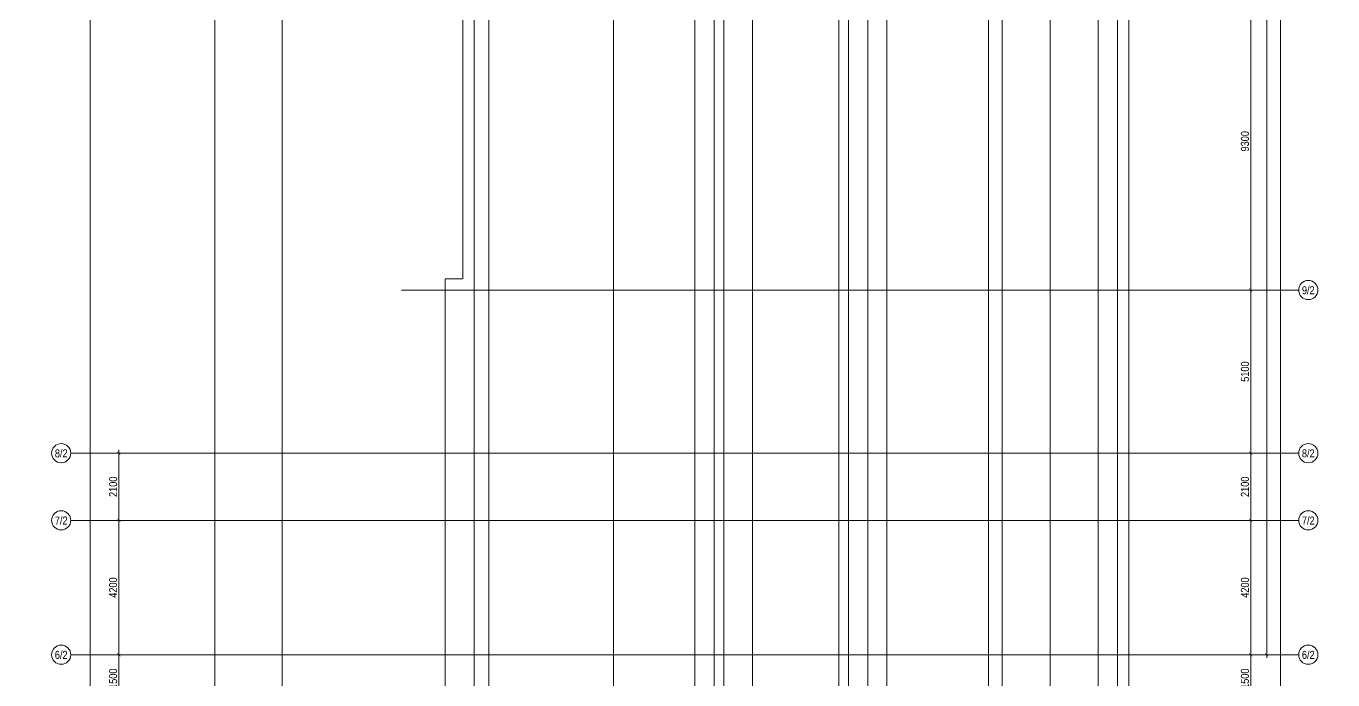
# Model space of a CAD drawing. Header units: millimetres. Extents: x -65509 to 912790, y 446 to 713294.
# Drawn here: x 140927 to 181755, y 571975 to 592411 of the extents above; entities that cross this region are included whole.
import ezdxf
from ezdxf.enums import TextEntityAlignment as Align

# ---------------------------------------------------------------- set-up
doc = ezdxf.new("R2010")
doc.units = ezdxf.units.MM
doc.linetypes.add('CENTER2', pattern=[28.575, 19.05, -3.175, 3.175, -3.175])
doc.linetypes.add('DASHED', pattern=[19.05, 12.7, -6.35])
doc.layers.get('Defpoints').update_dxf_attribs({"color": 250})
doc.layers.add('АР_Делит', color=250, linetype='Continuous', lineweight=0, plot=False)
for name, color, linetype, lineweight in [('АР_Разрезы марка', 7, 'Continuous', 13), ('РД_Оси_100', 250, 'Continuous', 0), ('РД_Оси_размер', 250, 'Continuous', 0)]:
    doc.layers.add(name, color=color, linetype=linetype, lineweight=lineweight)
doc.styles.add('style1', font='ARIALN.TTF')
doc.styles.add('ккк', font='isocpeur.ttf', dxfattribs={"width": 0.85, "oblique": 15})
doc.dimstyles.new('Dim100_ареал', dxfattribs={"dimscale": 100, "dimtxt": 2.5, "dimasz": 1, "dimexe": 1, "dimexo": 1, "dimgap": 0.5, "dimtad": 1, "dimzin": 12, "dimdsep": 46, "dimtxsty": 'style1', "dimblk": 'ARCHTICK', "dimcen": 1, "dimdle": 1, "dimclrd": 256, "dimclre": 256, "dimaunit": 1, "dimadec": 0, "dimazin": 3, "dimtfac": 1, "dimtmove": 1, "dimatfit": 3, "dimldrblk": 'OPEN30', "dimfxl": 4, "dimfxlon": 1, "dimtolj": 1, "dimtzin": 0, "dimlwd": 9, "dimlwe": 9, "dimarcsym": 0})

# ---------------------------------------------------------------- blocks, each defined once
blk = doc.blocks.new('A-iden')
at = {"linetype": 'Continuous', "lineweight": 5}
blk.add_circle((0, -4), 3, dxfattribs=at)
at = {"color": 0, "linetype": 'Continuous', "lineweight": 20, "style": 'ккк', "width": 0.85}
blk.add_attdef('ID', text='', height=8, dxfattribs=at).set_placement((0.31, -3.85), align=Align.MIDDLE_CENTER)
blk = doc.blocks.new('_ArchTick')
at = {"color": 0, "linetype": 'ByBlock', "const_width": 0.15}
blk.add_lwpolyline([(-0.5, -0.5), (0.5, 0.5)], dxfattribs=at)
blk = doc.blocks.new('*D229')
at = {"layer": 'Defpoints', "color": 0, "transparency": 16777216}
for p in [(68364, 68320), (70364, 68320), (68364, 15000)]:
    blk.add_point(p, dxfattribs=at)
at = {"layer": 'РД_Оси_размер', "color": 0, "lineweight": 5, "transparency": 16777216}
for p, q in [((70164, 68320), (70464, 68320)), ((70364, 14900), (70364, 68420)), ((70164, 15000), (70464, 15000))]:
    blk.add_line(p, q, dxfattribs=at)
at = {"layer": 'РД_Оси_размер', "color": 0, "lineweight": 5, "transparency": 16777216, "xscale": 100, "yscale": 100, "zscale": 100}
for p, rotation in [((70364, 68320), 90), ((70364, 15000), 270)]:
    blk.add_blockref('_ArchTick', p, dxfattribs=dict(at, rotation=rotation))
at = {"layer": 'РД_Оси_размер', "color": 0, "transparency": 16777216, "insert": (70186, 41660), "char_height": 250, "attachment_point": 5, "rotation": 90, "style": 'style1'}
blk.add_mtext('\\A1;53320', dxfattribs=at)
blk = doc.blocks.new('_Open30')
at = {"color": 0, "linetype": 'ByBlock', "lineweight": -2}
for p, q in [((-1, 0.27), (0, 0)), ((0, 0), (-1, -0.27)), ((0, 0), (-1, 0))]:
    blk.add_line(p, q, dxfattribs=at)
blk = doc.blocks.new('*D214')
at = {"layer": 'Defpoints', "color": 0, "transparency": 16777216}
for p in [(68364, 35700), (68364, 26400), (69864, 26400)]:
    blk.add_point(p, dxfattribs=at)
at = {"layer": 'РД_Оси_размер', "color": 0, "lineweight": 5, "transparency": 16777216}
for p, q in [((69664, 35700), (69964, 35700)), ((69864, 35800), (69864, 26300)), ((69664, 26400), (69964, 26400))]:
    blk.add_line(p, q, dxfattribs=at)
at = {"layer": 'РД_Оси_размер', "color": 0, "lineweight": 5, "transparency": 16777216, "xscale": 100, "yscale": 100, "zscale": 100}
for p, rotation in [((69864, 35700), 90), ((69864, 26400), 270)]:
    blk.add_blockref('_ArchTick', p, dxfattribs=dict(at, rotation=rotation))
at = {"layer": 'РД_Оси_размер', "color": 0, "transparency": 16777216, "insert": (69686, 31050), "char_height": 250, "attachment_point": 5, "rotation": 90, "style": 'style1'}
blk.add_mtext('\\A1;9300', dxfattribs=at)
blk = doc.blocks.new('*D202')
at = {"layer": 'Defpoints', "color": 0, "transparency": 16777216}
for p in [(68364, 26400), (68364, 21300), (69864, 21300)]:
    blk.add_point(p, dxfattribs=at)
at = {"layer": 'РД_Оси_размер', "color": 0, "lineweight": 5, "transparency": 16777216}
for p, q in [((69664, 26400), (69964, 26400)), ((69864, 26500), (69864, 21200)), ((69664, 21300), (69964, 21300))]:
    blk.add_line(p, q, dxfattribs=at)
at = {"layer": 'РД_Оси_размер', "color": 0, "lineweight": 5, "transparency": 16777216, "xscale": 100, "yscale": 100, "zscale": 100}
for p, rotation in [((69864, 26400), 90), ((69864, 21300), 270)]:
    blk.add_blockref('_ArchTick', p, dxfattribs=dict(at, rotation=rotation))
at = {"layer": 'РД_Оси_размер', "color": 0, "transparency": 16777216, "insert": (69686, 23850), "char_height": 250, "attachment_point": 5, "rotation": 90, "style": 'style1'}
blk.add_mtext('\\A1;5100', dxfattribs=at)
blk = doc.blocks.new('*D215')
at = {"layer": 'Defpoints', "color": 0, "transparency": 16777216}
for p in [(68364, 21300), (68364, 19200), (69864, 19200)]:
    blk.add_point(p, dxfattribs=at)
at = {"layer": 'РД_Оси_размер', "color": 0, "lineweight": 5, "transparency": 16777216}
for p, q in [((69664, 21300), (69964, 21300)), ((69864, 21400), (69864, 19100)), ((69664, 19200), (69964, 19200))]:
    blk.add_line(p, q, dxfattribs=at)
at = {"layer": 'РД_Оси_размер', "color": 0, "lineweight": 5, "transparency": 16777216, "xscale": 100, "yscale": 100, "zscale": 100}
for p, rotation in [((69864, 21300), 90), ((69864, 19200), 270)]:
    blk.add_blockref('_ArchTick', p, dxfattribs=dict(at, rotation=rotation))
at = {"layer": 'РД_Оси_размер', "color": 0, "transparency": 16777216, "insert": (69686, 20250), "char_height": 250, "attachment_point": 5, "rotation": 90, "style": 'style1'}
blk.add_mtext('\\A1;2100', dxfattribs=at)
blk = doc.blocks.new('*D216')
at = {"layer": 'Defpoints', "color": 0, "transparency": 16777216}
for p in [(68364, 19200), (68364, 15000), (69864, 15000)]:
    blk.add_point(p, dxfattribs=at)
at = {"layer": 'РД_Оси_размер', "color": 0, "lineweight": 5, "transparency": 16777216}
for p, q in [((69664, 19200), (69964, 19200)), ((69864, 19300), (69864, 14900)), ((69664, 15000), (69964, 15000))]:
    blk.add_line(p, q, dxfattribs=at)
at = {"layer": 'РД_Оси_размер', "color": 0, "lineweight": 5, "transparency": 16777216, "xscale": 100, "yscale": 100, "zscale": 100}
for p, rotation in [((69864, 19200), 90), ((69864, 15000), 270)]:
    blk.add_blockref('_ArchTick', p, dxfattribs=dict(at, rotation=rotation))
at = {"layer": 'РД_Оси_размер', "color": 0, "transparency": 16777216, "insert": (69686, 17100), "char_height": 250, "attachment_point": 5, "rotation": 90, "style": 'style1'}
blk.add_mtext('\\A1;4200', dxfattribs=at)
blk = doc.blocks.new('*D203')
at = {"layer": 'Defpoints', "color": 0, "transparency": 16777216}
for p in [(68364, 15000), (68364, 13500), (69864, 13500)]:
    blk.add_point(p, dxfattribs=at)
at = {"layer": 'РД_Оси_размер', "color": 0, "lineweight": 5, "transparency": 16777216}
for p, q in [((69664, 15000), (69964, 15000)), ((69864, 15100), (69864, 13400)), ((69664, 13500), (69964, 13500))]:
    blk.add_line(p, q, dxfattribs=at)
at = {"layer": 'РД_Оси_размер', "color": 0, "lineweight": 5, "transparency": 16777216, "xscale": 100, "yscale": 100, "zscale": 100}
for p, rotation in [((69864, 15000), 90), ((69864, 13500), 270)]:
    blk.add_blockref('_ArchTick', p, dxfattribs=dict(at, rotation=rotation))
at = {"layer": 'РД_Оси_размер', "color": 0, "transparency": 16777216, "insert": (69686, 14250), "char_height": 250, "attachment_point": 5, "rotation": 90, "style": 'style1'}
blk.add_mtext('\\A1;1500', dxfattribs=at)
blk = doc.blocks.new('*D230')
at = {"layer": 'Defpoints', "color": 0, "transparency": 16777216}
for p in [(36000, 21300), (34500, 19200), (36000, 19200)]:
    blk.add_point(p, dxfattribs=at)
at = {"layer": 'РД_Оси_размер', "color": 0, "lineweight": 5, "transparency": 16777216}
for p, q in [((34700, 21300), (34400, 21300)), ((34500, 21400), (34500, 19100)), ((34700, 19200), (34400, 19200))]:
    blk.add_line(p, q, dxfattribs=at)
at = {"layer": 'РД_Оси_размер', "color": 0, "lineweight": 5, "transparency": 16777216, "xscale": 100, "yscale": 100, "zscale": 100}
for p, rotation in [((34500, 21300), 90), ((34500, 19200), 270)]:
    blk.add_blockref('_ArchTick', p, dxfattribs=dict(at, rotation=rotation))
at = {"layer": 'РД_Оси_размер', "color": 0, "transparency": 16777216, "insert": (34322, 20250), "char_height": 250, "attachment_point": 5, "rotation": 90, "style": 'style1'}
blk.add_mtext('\\A1;2100', dxfattribs=at)
blk = doc.blocks.new('*D218')
at = {"layer": 'Defpoints', "color": 0, "transparency": 16777216}
for p in [(36000, 19200), (34500, 15000), (36000, 15000)]:
    blk.add_point(p, dxfattribs=at)
at = {"layer": 'РД_Оси_размер', "color": 0, "lineweight": 5, "transparency": 16777216}
for p, q in [((34700, 19200), (34400, 19200)), ((34500, 19300), (34500, 14900)), ((34700, 15000), (34400, 15000))]:
    blk.add_line(p, q, dxfattribs=at)
at = {"layer": 'РД_Оси_размер', "color": 0, "lineweight": 5, "transparency": 16777216, "xscale": 100, "yscale": 100, "zscale": 100}
for p, rotation in [((34500, 19200), 90), ((34500, 15000), 270)]:
    blk.add_blockref('_ArchTick', p, dxfattribs=dict(at, rotation=rotation))
at = {"layer": 'РД_Оси_размер', "color": 0, "transparency": 16777216, "insert": (34322, 17100), "char_height": 250, "attachment_point": 5, "rotation": 90, "style": 'style1'}
blk.add_mtext('\\A1;4200', dxfattribs=at)
blk = doc.blocks.new('*D231')
at = {"layer": 'Defpoints', "color": 0, "transparency": 16777216}
for p in [(36000, 15000), (34500, 13500), (36000, 13500)]:
    blk.add_point(p, dxfattribs=at)
at = {"layer": 'РД_Оси_размер', "color": 0, "lineweight": 5, "transparency": 16777216}
for p, q in [((34700, 15000), (34400, 15000)), ((34500, 15100), (34500, 13400)), ((34700, 13500), (34400, 13500))]:
    blk.add_line(p, q, dxfattribs=at)
at = {"layer": 'РД_Оси_размер', "color": 0, "lineweight": 5, "transparency": 16777216, "xscale": 100, "yscale": 100, "zscale": 100}
for p, rotation in [((34500, 15000), 90), ((34500, 13500), 270)]:
    blk.add_blockref('_ArchTick', p, dxfattribs=dict(at, rotation=rotation))
at = {"layer": 'РД_Оси_размер', "color": 0, "transparency": 16777216, "insert": (34322, 14250), "char_height": 250, "attachment_point": 5, "rotation": 90, "style": 'style1'}
blk.add_mtext('\\A1;1500', dxfattribs=at)
blk = doc.blocks.new('СОШ_2200_АР_ОСИ_М100_28.05.24')
at = {"layer": 'АР_Делит', "color": 5, "linetype": 'DASHED'}
blk.add_lwpolyline([(114955, 135155), (114955, -355), (93595.036, -355), (93595.036, 13855), (94145, 13855), (94145, 68320), (66055, 68320), (66055, 13857.73), (83455, 13857.73), (83455, -355), (45245, -355), (45245, 13145), (44695, 13145), (44695, 26755), (45245, 26755), (45245, 68320), (20455, 68320), (20455, 26755), (27955, 26755), (27955, 13145), (-355, 13145), (-355, 100855)], dxfattribs=at)
at = {"layer": 'РД_Оси_100', "linetype": 'CENTER2'}
for p, q in [((37500, -6155), (37500, 139938.679)), ((49960, -6155), (49960, 139938.679)), ((63600, -6155), (63600, 139938.679)), ((65100, -6155), (65100, 139938.679)), ((70800, -6155), (70800, 90900)), ((62100, -6155), (62100, 73302.739)), ((43327.994, 26400), (71363.995, 26400)), ((71363.995, 19200), (33000, 19200)), ((71363.995, 15000), (33000, 15000))]:
    blk.add_line(p, q, dxfattribs=at)
at = {"layer": 'РД_Оси_100', "color": 1, "linetype": 'CENTER2'}
blk.add_line((39600, -6155), (39600, 139938.679), dxfattribs=at)
blk.add_lwpolyline([(33600, 139938.679), (33600, -6155)], dxfattribs=at)
at = {"layer": 'РД_Оси_100', "linetype": 'CENTER2'}
for points in [[(45530, 139938.679), (45600, 139538.679), (45600, -6163.457)], [(46060, -6163.105), (46060, 139538.679), (46130, 139938.679)], [(52500, 139938.679), (52500, -5755), (52358.276, -6155)], [(53100, 139938.679), (53100, -5755), (52949.266, -6155)], [(54300, 139938.679), (54300, -6155)], [(57300, 139938.679), (57300, -6155)], [(58500, 139938.679), (58500, -6155)], [(65700, -6155), (65700, 139938.679)], [(53400, 70753.904), (53400, -5755), (53550, -6155)], [(57000, 70839.76), (57000, -5755), (56700, -6155)], [(57900, 70753.904), (57900, -6155)], [(33000, 21300), (71363.995, 21300)]]:
    blk.add_lwpolyline(points, dxfattribs=at)
at = {"layer": 'РД_Оси_100', "color": 0}
ref = blk.add_blockref('A-iden', (71663.995, 26800), dxfattribs=dict(at, xscale=100, yscale=100, zscale=100))
ref.add_attrib('ID', '9/2', dxfattribs={"layer": '0', "linetype": 'Continuous', "height": 250, "style": 'style1'}).set_placement((71663.995, 26400), align=Align.MIDDLE)
ref = blk.add_blockref('A-iden', (32700, 21700), dxfattribs=dict(at, xscale=100, yscale=100, zscale=100))
ref.add_attrib('ID', '8/2', dxfattribs={"layer": '0', "linetype": 'Continuous', "height": 250, "style": 'style1'}).set_placement((32700, 21300), align=Align.MIDDLE)
ref = blk.add_blockref('A-iden', (71663.995, 21700), dxfattribs=dict(at, xscale=100, yscale=100, zscale=100))
ref.add_attrib('ID', '8/2', dxfattribs={"layer": '0', "linetype": 'Continuous', "height": 250, "style": 'style1'}).set_placement((71663.995, 21300), align=Align.MIDDLE)
ref = blk.add_blockref('A-iden', (32700, 19600), dxfattribs=dict(at, xscale=100, yscale=100, zscale=100))
ref.add_attrib('ID', '7/2', dxfattribs={"layer": '0', "linetype": 'Continuous', "height": 250, "style": 'style1'}).set_placement((32700, 19200), align=Align.MIDDLE)
ref = blk.add_blockref('A-iden', (71663.995, 19600), dxfattribs=dict(at, xscale=100, yscale=100, zscale=100))
ref.add_attrib('ID', '7/2', dxfattribs={"layer": '0', "linetype": 'Continuous', "height": 250, "style": 'style1'}).set_placement((71663.995, 19200), align=Align.MIDDLE)
ref = blk.add_blockref('A-iden', (32700, 15400), dxfattribs=dict(at, xscale=100, yscale=100, zscale=100))
ref.add_attrib('ID', '6/2', dxfattribs={"layer": '0', "linetype": 'Continuous', "height": 250, "style": 'style1'}).set_placement((32700, 15000), align=Align.MIDDLE)
ref = blk.add_blockref('A-iden', (71663.995, 15400), dxfattribs=dict(at, xscale=100, yscale=100, zscale=100))
ref.add_attrib('ID', '6/2', dxfattribs={"layer": '0', "linetype": 'Continuous', "height": 250, "style": 'style1'}).set_placement((71663.995, 15000), align=Align.MIDDLE)
at = {"layer": 'РД_Оси_размер'}
for base, p1, p2, picture, middle in [((70363.995, 68320), (68363.995, 15000), (68363.995, 68320), '*D229', (70186.352, 41660)), ((69863.995, 26400), (68363.995, 35700), (68363.995, 26400), '*D214', (69686.352, 31050)), ((69863.995, 21300), (68363.995, 26400), (68363.995, 21300), '*D202', (69686.352, 23850)), ((34500, 19200), (36000, 21300), (36000, 19200), '*D230', (34322.357, 20250)), ((69863.995, 19200), (68363.995, 21300), (68363.995, 19200), '*D215', (69686.352, 20250)), ((34500, 15000), (36000, 19200), (36000, 15000), '*D218', (34322.357, 17100)), ((69863.995, 15000), (68363.995, 19200), (68363.995, 15000), '*D216', (69686.352, 17100)), ((34500, 13500), (36000, 15000), (36000, 13500), '*D231', (34322.357, 14250)), ((69863.995, 13500), (68363.995, 15000), (68363.995, 13500), '*D203', (69686.352, 14250))]:
    dim = blk.add_linear_dim(base=base, p1=p1, p2=p2, angle=90, dimstyle='Dim100_ареал', dxfattribs=at)
    dim.commit()
    dim.dimension.update_dxf_attribs({"geometry": picture, "text_midpoint": middle})

msp = doc.modelspace()

# ---------------------------------------------------------------- linework, layer by layer
at = {"layer": 'АР_Разрезы марка', "linetype": 'DASHED', "lineweight": 0}
msp.add_lwpolyline([(170992.909, 556167.564), (170992.909, 624219.263), (172387.702, 624219.263), (172387.702, 661361.751), (164980.057, 661361.751), (164980.057, 691578.567)], dxfattribs=at)

# ---------------------------------------------------------------- block references
at = {"layer": 'РД_Оси_100'}
msp.add_blockref('СОШ_2200_АР_ОСИ_М100_28.05.24', (109322.589, 557760.764), dxfattribs=at)

doc.saveas('drawing.dxf')
